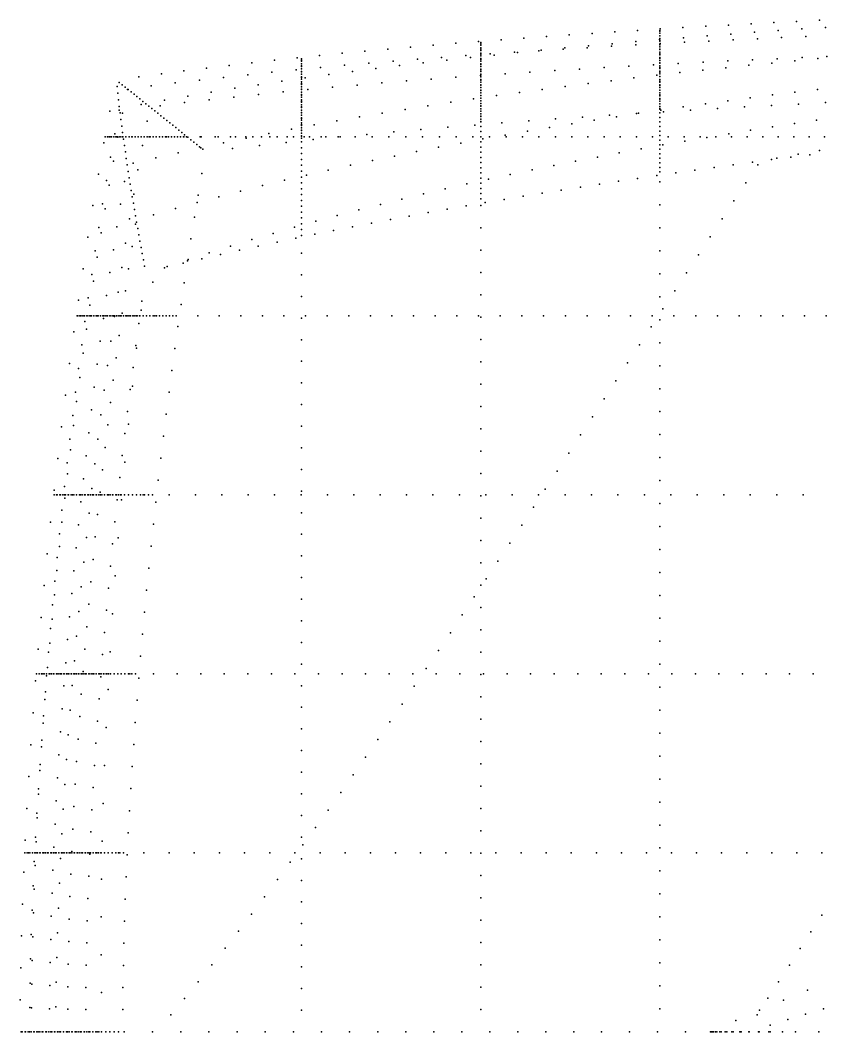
# Model space of a CAD drawing. Extents: x -786 to 17262, y 0 to 2897.
# Drawn here: x -786 to 1466, y 0 to 2825 of the extents above; entities that cross this region are included whole.
import ezdxf

# ---------------------------------------------------------------- set-up
doc = ezdxf.new("R2010")
doc.units = 0
doc.header["$MEASUREMENT"] = 0
for name, color, linetype in [('point bat1', 161, 'Continuous'), ('point ship1', 10, 'Continuous'), ('point shp100', 80, 'Continuous'), ('point wl1', 241, 'Continuous')]:
    doc.layers.add(name, color=color, linetype=linetype)

msp = doc.modelspace()

# ---------------------------------------------------------------- linework, layer by layer
at = {"layer": 'point bat1', "linetype": 'ByBlock'}
for p in [(-548.4, 2500, 4247.6), (-542.6, 2500, 4189.2), (-541.4, 2500, 4305.7), (-536.7, 2500, 4130.9), (-532.9, 2500, 4363.7), (-530.8, 2500, 4072.5), (-524.9, 2500, 4014.1), (-524.4, 2500, 4421.8), (-519, 2500, 3955.7), (-516, 2500, 4479.9), (-513.1, 2500, 3897.4), (-507.5, 2500, 4537.9), (-507.2, 2500, 3839), (-501.3, 2500, 3780.6), (-499, 2500, 4596), (-490.6, 2500, 4654), (-482.1, 2500, 4712.1), (-474.4, 2500, 3734.7), (-473.6, 2500, 4770.1), (-465.2, 2500, 4828.2), (-456.7, 2500, 4886.3), (-448.2, 2500, 4944.3), (-439.8, 2500, 5002.4), (-431.3, 2500, 5060.4), (-425.9, 2500, 3701.7), (-422.8, 2500, 5118.5), (-414.4, 2500, 5176.5), (-405.9, 2500, 5234.6), (-397.4, 2500, 5292.7), (-389, 2500, 5350.7), (-380.5, 2500, 5408.8), (-377.5, 2500, 3668.6), (-372, 2500, 5466.8), (-363.6, 2500, 5524.9), (-355.1, 2500, 5582.9), (-346.6, 2500, 5641), (-338.2, 2500, 5699.1), (-329.7, 2500, 5757.1), (-329.2, 2500, 3635.3), (-321.2, 2500, 5815.2), (-283.4, 2500, 5858.5), (-280.9, 2500, 3601.9), (-241.4, 2500, 5899.6), (-232.8, 2500, 3568.4), (-198.9, 2500, 5940), (-184.7, 2500, 3534.8), (-155.8, 2500, 5979.8), (-136.7, 2500, 3501.1), (-112.2, 2500, 6019), (-88.7, 2500, 3467.3), (-68, 2500, 6057.6), (-40.9, 2500, 3433.3), (-23.2, 2500, 6095.6), (6.9, 2500, 3399.2), (22.1, 2500, 6132.8), (54.5, 2500, 3365), (68, 2500, 6169.4), (102, 2500, 3330.6), (149.4, 2500, 3296), (196.7, 2500, 3261.3), (243.9, 2500, 3226.4), (291, 2500, 3191.4), (337.9, 2500, 3156.2), (384.8, 2500, 3120.9), (431.5, 2500, 3085.4), (478.1, 2500, 3049.7), (524.5, 2500, 3013.8), (570.7, 2500, 2977.7), (616.8, 2500, 2941.4), (662.8, 2500, 2904.9), (708.5, 2500, 2868.2), (754.1, 2500, 2831.3), (799.5, 2500, 2794.1), (844.8, 2500, 2756.8), (889.9, 2500, 2719.2), (934.8, 2500, 2681.5), (979.5, 2500, 2643.5), (1024, 2500, 2605.3), (1068.4, 2500, 2566.9), (1112.6, 2500, 2528.3), (1156.6, 2500, 2489.5), (1200.4, 2500, 2450.5), (1244.1, 2500, 2411.4), (1287.6, 2500, 2372), (1331, 2500, 2332.5), (1374.1, 2500, 2292.7), (1417.1, 2500, 2252.8), (1460, 2500, 2212.7), (-626.6, 2000, 4287.2), (-625.5, 2000, 4223.8), (-619.1, 2000, 4160.4), (-617.4, 2000, 4350.3), (-612.7, 2000, 4097), (-608.2, 2000, 4413.4), (-606.3, 2000, 4033.5), (-599.9, 2000, 3970.1), (-599, 2000, 4476.4), (-593.5, 2000, 3906.7), (-589.8, 2000, 4539.5), (-587.1, 2000, 3843.2), (-580.7, 2000, 3779.8), (-580.6, 2000, 4602.6), (-574.3, 2000, 3716.3), (-571.4, 2000, 4665.7), (-567.9, 2000, 3652.9), (-562.2, 2000, 4728.8), (-561.5, 2000, 3589.5), (-555.1, 2000, 3526), (-553, 2000, 4791.9), (-548.7, 2000, 3462.6), (-543.8, 2000, 4855), (-542.3, 2000, 3399.2), (-535.9, 2000, 3335.7), (-534.6, 2000, 4918.1), (-529.5, 2000, 3272.3), (-525.4, 2000, 4981.2), (-523.1, 2000, 3208.8), (-516.7, 2000, 3145.4), (-516.2, 2000, 5044.3), (-510.3, 2000, 3082), (-507, 2000, 5107.4), (-503.9, 2000, 3018.5), (-497.8, 2000, 5170.5), (-497.5, 2000, 2955.1), (-491, 2000, 2891.7), (-488.6, 2000, 5233.6), (-484.6, 2000, 2828.2), (-479.4, 2000, 5296.6), (-478.2, 2000, 2764.8), (-471.8, 2000, 2701.3), (-470.2, 2000, 5359.7), (-465.4, 2000, 2637.9), (-461, 2000, 5422.8), (-459, 2000, 2574.5), (-452.6, 2000, 2511), (-451.8, 2000, 5485.9), (-442.6, 2000, 5549), (-433.4, 2000, 5612.1), (-424.2, 2000, 5675.2), (-415, 2000, 5738.3), (-410, 2000, 2475.8), (-405.8, 2000, 5801.4), (-396.6, 2000, 5864.5), (-387.4, 2000, 5927.6), (-378.2, 2000, 5990.7), (-369, 2000, 6053.8), (-359.8, 2000, 6116.9), (-350.6, 2000, 6179.9), (-350, 2000, 2454.2), (-290, 2000, 2432.7), (-229.9, 2000, 2411.4), (-169.7, 2000, 2390.2), (-109.6, 2000, 2369.1), (-49.3, 2000, 2348.1), (10.9, 2000, 2327.4), (71.2, 2000, 2306.7), (131.6, 2000, 2286.1), (192, 2000, 2265.5), (252.3, 2000, 2245.1), (312.8, 2000, 2224.7), (373.2, 2000, 2204.4), (433.7, 2000, 2184.2), (494.2, 2000, 2164.1), (554.7, 2000, 2144.1), (615.3, 2000, 2124.1), (675.8, 2000, 2104.2), (736.4, 2000, 2084.4), (797.1, 2000, 2064.7), (857.7, 2000, 2045), (918.4, 2000, 2025.3), (979, 2000, 2005.7), (1039.7, 2000, 1986.2), (1100.4, 2000, 1966.7), (1161.2, 2000, 1947.2), (1221.9, 2000, 1927.8), (1282.6, 2000, 1908.5), (1343.4, 2000, 1889.2), (1404.2, 2000, 1869.9), (1465, 2000, 1850.7), (-690.7, 1500, 4256.4), (-684.9, 1500, 4333.3), (-682.9, 1500, 4179.2), (-675.1, 1500, 4102), (-673.7, 1500, 4410.1), (-667.3, 1500, 4024.8), (-662.5, 1500, 4486.9), (-659.5, 1500, 3947.7), (-651.7, 1500, 3870.5), (-651.3, 1500, 4563.6), (-643.9, 1500, 3793.3), (-640.1, 1500, 4640.4), (-636.1, 1500, 3716.1), (-628.9, 1500, 4717.2), (-628.4, 1500, 3638.9), (-620.6, 1500, 3561.7), (-617.7, 1500, 4794), (-612.8, 1500, 3484.5), (-606.5, 1500, 4870.7), (-605, 1500, 3407.3), (-597.2, 1500, 3330.1), (-595.3, 1500, 4947.5), (-589.4, 1500, 3252.9), (-584.1, 1500, 5024.3), (-581.6, 1500, 3175.7), (-573.8, 1500, 3098.5), (-572.9, 1500, 5101.1), (-566, 1500, 3021.3), (-561.7, 1500, 5177.8), (-558.2, 1500, 2944.1), (-550.5, 1500, 5254.6), (-550.4, 1500, 2866.9), (-542.6, 1500, 2789.7), (-539.3, 1500, 5331.4), (-534.8, 1500, 2712.5), (-528.1, 1500, 5408.2), (-527, 1500, 2635.4), (-519.2, 1500, 2558.2), (-516.9, 1500, 5484.9), (-511.5, 1500, 2481), (-505.7, 1500, 5561.7), (-503.7, 1500, 2403.8), (-494.5, 1500, 5638.5), (-483.3, 1500, 5715.3), (-472.2, 1500, 5792), (-461, 1500, 5868.8), (-449.8, 1500, 5945.6), (-443, 1500, 2368.5), (-438.6, 1500, 6022.4), (-427.4, 1500, 6099.1), (-416.2, 1500, 6175.9), (-369.6, 1500, 2343.5), (-296.1, 1500, 2318.6), (-222.5, 1500, 2293.8), (-149, 1500, 2269.1), (-75.4, 1500, 2244.6), (-1.7, 1500, 2220.2), (71.9, 1500, 2195.8), (145.6, 1500, 2171.4), (219.3, 1500, 2147.2), (293, 1500, 2123), (366.7, 1500, 2098.8), (440.5, 1500, 2074.7), (514.2, 1500, 2050.7), (588, 1500, 2026.7), (661.8, 1500, 2002.7), (735.6, 1500, 1978.9), (809.5, 1500, 1955), (883.3, 1500, 1931.2), (957.2, 1500, 1907.5), (1031, 1500, 1883.7), (1104.9, 1500, 1860), (1178.8, 1500, 1836.3), (1252.7, 1500, 1812.6), (1326.6, 1500, 1789), (1400.5, 1500, 1765.4), (-740.2, 1000, 4280.1), (-733.2, 1000, 4211.3), (-733, 1000, 4348.5), (-726.3, 1000, 4142.6), (-723, 1000, 4416.8), (-719.3, 1000, 4073.9), (-713, 1000, 4485.2), (-712.4, 1000, 4005.2), (-705.5, 1000, 3936.4), (-703.1, 1000, 4553.5), (-698.5, 1000, 3867.7), (-693.1, 1000, 4621.9), (-691.6, 1000, 3799), (-684.7, 1000, 3730.2), (-683.1, 1000, 4690.2), (-677.7, 1000, 3661.5), (-673.2, 1000, 4758.6), (-670.8, 1000, 3592.8), (-663.8, 1000, 3524.1), (-663.2, 1000, 4826.9), (-656.9, 1000, 3455.3), (-653.2, 1000, 4895.3), (-650, 1000, 3386.6), (-643.3, 1000, 4963.6), (-643, 1000, 3317.9), (-636.1, 1000, 3249.2), (-633.3, 1000, 5032), (-629.2, 1000, 3180.4), (-623.3, 1000, 5100.4), (-622.2, 1000, 3111.7), (-615.3, 1000, 3043), (-613.4, 1000, 5168.7), (-608.3, 1000, 2974.3), (-603.4, 1000, 5237.1), (-601.4, 1000, 2905.5), (-594.5, 1000, 2836.8), (-593.4, 1000, 5305.4), (-587.5, 1000, 2768.1), (-583.5, 1000, 5373.8), (-580.6, 1000, 2699.4), (-573.6, 1000, 2630.6), (-573.5, 1000, 5442.1), (-566.7, 1000, 2561.9), (-563.5, 1000, 5510.5), (-559.8, 1000, 2493.2), (-553.6, 1000, 5578.8), (-552.8, 1000, 2424.4), (-545.9, 1000, 2355.7), (-543.6, 1000, 5647.2), (-539, 1000, 2287), (-533.6, 1000, 5715.5), (-523.7, 1000, 5783.9), (-513.7, 1000, 5852.2), (-503.7, 1000, 5920.6), (-493.8, 1000, 5988.9), (-483.8, 1000, 6057.3), (-479.4, 1000, 2260.9), (-473.8, 1000, 6125.6), (-463.9, 1000, 6194), (-413.6, 1000, 2239.9), (-347.8, 1000, 2218.9), (-282, 1000, 2197.9), (-216.2, 1000, 2176.9), (-150.4, 1000, 2155.9), (-84.6, 1000, 2134.9), (-18.8, 1000, 2113.9), (47.1, 1000, 2092.9), (112.9, 1000, 2071.9), (178.7, 1000, 2051), (244.5, 1000, 2030), (310.3, 1000, 2009), (376.1, 1000, 1988.1), (441.9, 1000, 1967.1), (507.7, 1000, 1946.1), (573.5, 1000, 1925), (639.3, 1000, 1904), (705.1, 1000, 1883), (770.9, 1000, 1861.9), (836.7, 1000, 1840.8), (902.5, 1000, 1819.7), (968.2, 1000, 1798.6), (1034, 1000, 1777.5), (1099.8, 1000, 1756.4), (1165.5, 1000, 1735.2), (1231.3, 1000, 1714.1), (1297, 1000, 1692.9), (1362.8, 1000, 1671.7), (1428.5, 1000, 1650.5), (-773.2, 500, 4308.9), (-766.9, 500, 4235.9), (-762.6, 500, 4381.6), (-759.5, 500, 4162.8), (-752.1, 500, 4089.7), (-752, 500, 4454.4), (-744.7, 500, 4016.5), (-741.4, 500, 4527.1), (-737.3, 500, 3943.4), (-730.8, 500, 4599.8), (-730, 500, 3870.3), (-722.6, 500, 3797.2), (-720.2, 500, 4672.5), (-715.2, 500, 3724.1), (-709.6, 500, 4745.2), (-707.8, 500, 3651), (-700.4, 500, 3577.9), (-699, 500, 4817.9), (-693.1, 500, 3504.8), (-688.4, 500, 4890.6), (-685.7, 500, 3431.7), (-678.3, 500, 3358.6), (-677.8, 500, 4963.3), (-670.9, 500, 3285.5), (-667.2, 500, 5036), (-663.5, 500, 3212.4), (-656.6, 500, 5108.7), (-656.2, 500, 3139.3), (-648.8, 500, 3066.2), (-646, 500, 5181.4), (-641.4, 500, 2993.1), (-635.4, 500, 5254.1), (-634, 500, 2920), (-626.7, 500, 2846.9), (-624.8, 500, 5326.8), (-619.3, 500, 2773.8), (-614.2, 500, 5399.5), (-611.9, 500, 2700.7), (-604.5, 500, 2627.6), (-603.6, 500, 5472.3), (-597.1, 500, 2554.5), (-593, 500, 5545), (-589.8, 500, 2481.4), (-582.4, 500, 2408.2), (-582.4, 500, 5617.7), (-575, 500, 2335.1), (-571.8, 500, 5690.4), (-567.6, 500, 2262), (-561.2, 500, 5763.1), (-560.2, 500, 2188.9), (-550.6, 500, 5835.8), (-540, 500, 5908.5), (-529.4, 500, 5981.2), (-518.8, 500, 6053.9), (-511.3, 500, 2150.3), (-508.2, 500, 6126.6), (-497.6, 500, 6199.3), (-440.9, 500, 2129.3), (-370.4, 500, 2108.3), (-300.1, 500, 2087.2), (-229.7, 500, 2066.1), (-159.4, 500, 2044.8), (-89, 500, 2023.5), (-18.8, 500, 2002.1), (51.5, 500, 1980.6), (121.8, 500, 1959.1), (192, 500, 1937.5), (262.2, 500, 1915.7), (332.3, 500, 1893.9), (402.5, 500, 1872), (472.6, 500, 1850.1), (542.7, 500, 1828.1), (612.8, 500, 1806.1), (682.9, 500, 1784), (752.9, 500, 1761.8), (823, 500, 1739.6), (893, 500, 1717.3), (963, 500, 1695), (1033, 500, 1672.6), (1102.9, 500, 1650.1), (1172.9, 500, 1627.6), (1242.8, 500, 1605), (1312.7, 500, 1582.4), (1382.6, 500, 1559.7), (1452.4, 500, 1537), (-783.4, 0, 4339.2), (-780.3, 0, 4258), (-772, 0, 4176.6), (-771.6, 0, 4420.2), (-763.8, 0, 4095.2), (-759.8, 0, 4501.1), (-755.6, 0, 4013.8), (-747.9, 0, 4582), (-747.4, 0, 3932.4), (-739.2, 0, 3851.1), (-736.1, 0, 4663), (-731, 0, 3769.7), (-724.3, 0, 4743.9), (-722.8, 0, 3688.3), (-714.5, 0, 3606.9), (-712.5, 0, 4824.9), (-706.3, 0, 3525.6), (-700.7, 0, 4905.8), (-698.1, 0, 3444.2), (-689.9, 0, 3362.8), (-688.9, 0, 4986.7), (-681.7, 0, 3281.4), (-677.1, 0, 5067.7), (-673.5, 0, 3200), (-665.3, 0, 3118.7), (-665.3, 0, 5148.6), (-657, 0, 3037.3), (-653.5, 0, 5229.5), (-648.8, 0, 2955.9), (-641.7, 0, 5310.5), (-640.6, 0, 2874.5), (-632.4, 0, 2793.1), (-629.9, 0, 5391.4), (-624.2, 0, 2711.8), (-618.1, 0, 5472.4), (-616, 0, 2630.4), (-607.8, 0, 2549), (-606.3, 0, 5553.3), (-599.5, 0, 2467.6), (-594.5, 0, 5634.2), (-591.3, 0, 2386.2), (-583.1, 0, 2304.9), (-582.7, 0, 5715.2), (-574.9, 0, 2223.5), (-570.9, 0, 5796.1), (-566.7, 0, 2142.1), (-559.1, 0, 5877), (-558.5, 0, 2060.7), (-547.3, 0, 5958), (-535.5, 0, 6038.9), (-523.7, 0, 6119.8), (-511.9, 0, 6200.8), (-495.2, 0, 2026), (-416.3, 0, 2004.2), (-337.5, 0, 1982.3), (-258.8, 0, 1960.1), (-180.1, 0, 1937.8), (-101.5, 0, 1915.2), (-22.9, 0, 1892.4), (55.6, 0, 1869.4), (134, 0, 1846.3), (212.4, 0, 1822.9), (290.7, 0, 1799.3), (369, 0, 1775.5), (447.2, 0, 1751.7), (525.4, 0, 1727.6), (603.5, 0, 1703.5), (681.6, 0, 1679.2), (759.7, 0, 1654.8), (837.7, 0, 1630.3), (915.7, 0, 1605.6), (993.7, 0, 1580.8), (1071.6, 0, 1555.9), (1142.2, 0, 683), (1143.2, 0, 601.2), (1144.7, 0, 764.7), (1147.7, 0, 519.5), (1149.4, 0, 1530.8), (1150.5, 0, 846.3), (1155.8, 0, 438.2), (1159.6, 0, 927.6), (1167.5, 0, 357.2), (1171.9, 0, 1008.5), (1182.8, 0, 276.9), (1187.1, 0, 1088.8), (1201.5, 0, 197.2), (1205.2, 0, 1168.6), (1223.5, 0, 118.5), (1226.1, 0, 1247.6), (1227.2, 0, 1505.6), (1248.9, 0, 40.7), (1249.8, 0, 1325.9), (1275.9, 0, 1403.4), (1277.4, 0, -35.9), (1304.5, 0, 1480), (1308.7, 0, -111.5), (1342.6, 0, -185.9), (1379, 0, -259.2), (1444.3, 0, -284.1)]:
    msp.add_point(p, dxfattribs=at)
at = {"layer": 'point ship1', "linetype": 'ByBlock'}
for p in [(1445.9, 2825.3, 4123.4), (1001.3, 2800.9, 4150.8), (1064.8, 2804.7, 4146.8), (1128.3, 2808.4, 4142.9), (1191.8, 2812, 4138.9), (1255.3, 2815.5, 4135), (1318.8, 2818.9, 4131.2), (1382.3, 2822.2, 4127.3), (557.2, 2770.8, 4178.4), (620.6, 2775.4, 4174.5), (684, 2780, 4170.5), (747.5, 2784.5, 4166.6), (810.9, 2788.7, 4162.6), (874.4, 2792.9, 4158.7), (937.9, 2796.9, 4154.7), (240.3, 2744.7, 4198.4), (303.6, 2750.4, 4194.3), (367, 2755.7, 4190.3), (430.3, 2761, 4186.4), (493.8, 2765.9, 4182.4), (-76.2, 2713.5, 4218.9), (-12.9, 2720.2, 4214.7), (50.3, 2726.8, 4210.6), (113.6, 2732.9, 4206.5), (176.9, 2739, 4202.4), (-265.6, 2691.7, 4231.7), (-202.5, 2699.2, 4227.4), (-139.3, 2706.5, 4223.1), (-454.7, 2667.1, 4245), (-391.8, 2675.6, 4240.5), (-328.7, 2683.8, 4236.1), (-515.6, 2639.9, 4191.8), (-509.4, 2651.7, 4315.7), (-501.2, 2645.1, 4381.8), (-492.9, 2638.5, 4448), (-484.7, 2631.9, 4514.2), (-513.6, 2621.5, 4134.1), (-511.5, 2603.1, 4076.4), (-476.4, 2625.2, 4580.4), (-468.1, 2618.6, 4646.5), (-459.9, 2612, 4712.7), (-451.6, 2605.4, 4778.9), (-509.3, 2584.7, 4018.6), (-443.3, 2598.7, 4845), (-435, 2592.1, 4911.2), (-426.7, 2585.4, 4977.4), (-418.4, 2578.7, 5043.5), (-410.1, 2572.1, 5109.7), (1086.1, 2574.2, 6132), (1161.4, 2578.7, 6126.3), (1236.8, 2583, 6120.6), (1312.2, 2587.2, 6114.9), (1387.6, 2591.2, 6109.2), (1463, 2595.1, 6103.5), (-535.5, 2570.9, 4251.5), (-507, 2566.4, 3960.9), (-504.7, 2548.1, 3903.1), (-401.7, 2565.4, 5175.8), (-393.4, 2558.7, 5242), (-385.1, 2552, 5308.1), (-376.8, 2545.4, 5374.3), (634, 2544.2, 6166.1), (709.3, 2549.5, 6160.4), (784.6, 2554.8, 6154.7), (860, 2559.9, 6149.1), (935.3, 2564.9, 6143.4), (1010.7, 2569.6, 6137.7), (-502.3, 2529.9, 3845.4), (-368.4, 2538.7, 5440.5), (-360.1, 2532, 5506.6), (-351.8, 2525.3, 5572.8), (-343.4, 2518.6, 5638.9), (332.9, 2520.1, 6188.9), (408.1, 2526.5, 6183.2), (483.4, 2532.6, 6177.5), (558.7, 2538.4, 6171.8), (-499.9, 2511.7, 3787.6), (-497.4, 2493.5, 3729.8), (-335, 2511.9, 5705.1), (-326.7, 2505.2, 5771.2), (-318.3, 2498.5, 5837.4), (-309.9, 2491.7, 5903.5), (32.2, 2491.8, 6211.6), (107.3, 2499.3, 6205.9), (182.5, 2506.5, 6200.2), (257.7, 2513.5, 6194.5), (-552.1, 2483.3, 4253.6), (-494.9, 2475.3, 3672), (-301.5, 2485, 5969.6), (-293.1, 2478.3, 6035.8), (-284.8, 2471.5, 6101.9), (-276.4, 2464.8, 6168.1), (-193, 2467, 6228.6), (-118, 2475.7, 6222.9), (-42.9, 2483.9, 6217.2), (-492.2, 2457.3, 3614.2), (-489.6, 2439.2, 3556.4), (1312.2, 2435.9, 1991.1), (1365.7, 2443, 1975.7), (1419.2, 2449.8, 1960.4), (-486.9, 2421.2, 3498.6), (-484.2, 2403.2, 3440.8), (1098.3, 2406.8, 2052.9), (1151.8, 2414.2, 2037.4), (1205.2, 2421.6, 2021.9), (1258.7, 2428.8, 2006.5), (-567.7, 2395.5, 4255.7), (-481.4, 2385.3, 3382.9), (-278.7, 2397.2, 6235.4), (885, 2375.6, 2115.3), (938.3, 2383.6, 2099.6), (991.6, 2391.4, 2084), (1044.9, 2399.1, 2068.5), (-478.6, 2367.4, 3325.1), (-475.7, 2349.6, 3267.2), (725.2, 2350.9, 2162.3), (778.4, 2359.3, 2146.6), (831.7, 2367.6, 2130.9), (-472.9, 2331.7, 3209.3), (-289.2, 2336.3, 6236.6), (565.7, 2324.9, 2209.7), (618.9, 2333.8, 2193.9), (672, 2342.3, 2178.1), (-582.7, 2307.6, 4257.8), (-469.9, 2314, 3151.4), (-466.9, 2296.3, 3093.5), (406.6, 2297.6, 2257.3), (459.6, 2306.8, 2241.4), (512.6, 2316, 2225.5), (-464, 2278.6, 3035.6), (-461, 2261, 2977.7), (-299.4, 2275.4, 6237.8), (247.7, 2268.7, 2305), (300.6, 2278.5, 2289.1), (353.6, 2288.1, 2273.2), (-457.9, 2243.4, 2919.8), (89.3, 2238, 2353), (142.1, 2248.4, 2337), (194.9, 2258.6, 2321), (-596.9, 2219.5, 4260), (-454.8, 2225.9, 2861.8), (-451.7, 2208.3, 2803.9), (-309.1, 2214.3, 6238.9), (-68.7, 2205.5, 2401.1), (-16.1, 2216.5, 2385.1), (36.6, 2227.4, 2369), (-448.5, 2190.9, 2745.9), (-173.8, 2182.7, 2433.3), (-121.3, 2194.2, 2417.2), (-445.3, 2173.5, 2687.9), (-442, 2156.1, 2629.9), (-318.6, 2153.3, 6240.1), (-278.7, 2158.9, 2465.5), (-226.3, 2170.9, 2449.4), (-610.5, 2131.4, 4262.2), (-438.8, 2138.7, 2572), (-383.3, 2134.1, 2497.8), (-331, 2146.7, 2481.7), (-327.9, 2092.2, 6241.3), (-623.5, 2043.2, 4264.4), (-448.6, 2015.5, 2493.5), (-336.8, 2031, 6242.5), (-636, 1954.8, 4266.6), (-345.6, 1969.9, 6243.7), (-461.1, 1909.5, 2472.6), (-354.1, 1908.7, 6244.8), (-648, 1866.5, 4268.8), (-362.4, 1847.4, 6246), (-472.7, 1803.5, 2451.4), (-370.4, 1786.2, 6247.2), (-659.6, 1778, 4271.1), (-378.2, 1724.9, 6248.4), (-483.7, 1697.5, 2429.8), (-670.7, 1689.5, 4273.4), (-385.7, 1663.5, 6249.6), (-681.3, 1601, 4275.7), (-493.9, 1591.4, 2407.9), (-393.2, 1602.2, 6250.8), (-400.3, 1540.8, 6251.9), (-691.4, 1512.4, 4277.9), (-503.4, 1485.4, 2385.6), (-407.3, 1479.4, 6253.1), (-701.2, 1423.7, 4280.2), (-413.9, 1418, 6254.3), (-512.2, 1379.4, 2363), (-420.5, 1356.5, 6255.5), (-710.5, 1335, 4282.6), (-520.4, 1273.4, 2340.2), (-426.7, 1295.1, 6256.7), (-719.2, 1246.3, 4284.9), (-432.9, 1233.6, 6257.9), (-527.8, 1167.5, 2316.9), (-438.7, 1172, 6259.1), (-727.6, 1157.5, 4287.2), (-444.4, 1110.5, 6260.3), (-735.5, 1068.7, 4289.6), (-534.6, 1061.5, 2293.4), (-449.7, 1049, 6261.5), (-742.9, 979.8, 4291.9), (-454.9, 987.4, 6262.6), (-540.6, 955.6, 2269.6), (-459.8, 925.8, 6263.8), (-749.8, 890.9, 4294.3), (-545.9, 849.7, 2245.6), (-464.5, 864.2, 6265), (-756.1, 801.9, 4296.7), (-469, 802.5, 6266.2), (-550.4, 743.8, 2221.2), (-473.1, 740.9, 6267.4), (-762, 712.9, 4299.1), (-477.1, 679.2, 6268.6), (-767.3, 623.9, 4301.5), (-554.1, 638, 2196.5), (-480.7, 617.5, 6269.8), (-484.1, 555.8, 6271), (-772.1, 534.8, 4303.9), (-557, 532.1, 2171.6), (-487.2, 494.1, 6272.2), (-776.2, 445.8, 4306.3), (-559, 426.4, 2146.4), (-490, 432.4, 6273.4), (-492.5, 370.7, 6274.6), (-779.7, 356.6, 4308.7), (-560, 320.7, 2120.9), (-494.6, 308.9, 6275.8), (-782.5, 267.5, 4311.2), (-496.5, 247.1, 6277), (-560, 215, 2095.1), (-784.6, 178.4, 4313.6), (-497.9, 185.4, 6278.1), (-499.1, 123.6, 6279.3), (-785.9, 89.2, 4316.1), (-558.9, 109.5, 2069.1), (-499.7, 61.8, 6280.5)]:
    msp.add_point(p, dxfattribs=at)
at = {"layer": 'point shp100', "linetype": 'ByBlock'}
for p in [(1000, 2796.9, 4185.1), (1000, 2794.8, 4120.4), (1000, 2789.3, 4250.2), (1000, 2782.2, 4056), (1000, 2781.7, 4315.3), (1000, 2774.1, 4380.4), (1000, 2769.5, 3991.7), (500, 2763, 4212.2), (500, 2759, 4149.5), (500, 2755.6, 4275.6), (500, 2748.2, 4338.9), (500, 2744.6, 4087.4), (500, 2740.8, 4402.3), (1000, 2766.5, 4445.5), (1000, 2758.9, 4510.7), (1000, 2756.8, 3927.4), (1000, 2751.3, 4575.8), (1000, 2744.1, 3863.1), (1000, 2743.7, 4640.9), (0, 2717.8, 4246.7), (0, 2714.1, 4186.1), (500, 2733.4, 4465.7), (500, 2730.2, 4025.2), (500, 2726, 4529), (500, 2718.7, 4592.4), (500, 2715.7, 3963.1), (1000, 2736.1, 4706), (1000, 2731.4, 3798.8), (1000, 2728.5, 4771.1), (1000, 2720.9, 4836.2), (1000, 2718.7, 3734.5), (1000, 2713.3, 4901.3), (0, 2710.7, 4308.2), (0, 2703.5, 4369.7), (0, 2697.7, 4126.4), (0, 2696.4, 4431.2), (0, 2689.2, 4492.6), (500, 2711.3, 4655.7), (500, 2703.9, 4719.1), (500, 2701.3, 3901), (500, 2696.5, 4782.4), (500, 2689.1, 4845.8), (500, 2686.9, 3838.8), (1000, 2706.1, 3670.2), (1000, 2705.7, 4966.4), (1000, 2698.2, 5031.6), (1000, 2693.4, 3605.8), (1000, 2690.6, 5096.7), (0, 2682, 4554.1), (0, 2681.4, 4066.7), (0, 2674.9, 4615.6), (0, 2667.7, 4677.1), (0, 2665.1, 4007), (0, 2660.6, 4738.5), (500, 2681.7, 4909.1), (500, 2674.3, 4972.5), (500, 2672.5, 3776.7), (500, 2667, 5035.8), (500, 2659.6, 5099.2), (500, 2658.1, 3714.6), (1000, 2683, 5161.8), (1000, 2680.7, 3541.5), (1000, 2675.4, 5226.9), (1000, 2668, 3477.2), (1000, 2667.8, 5292), (1000, 2660.2, 5357.1), (0, 2653.4, 4800), (0, 2648.7, 3947.3), (0, 2646.2, 4861.5), (0, 2639.1, 4923), (0, 2632.4, 3887.6), (0, 2631.9, 4984.4), (500, 2652.2, 5162.5), (500, 2644.8, 5225.9), (500, 2643.7, 3652.4), (500, 2637.4, 5289.3), (500, 2630, 5352.6), (500, 2629.3, 3590.3), (1000, 2655.3, 3412.9), (1000, 2652.6, 5422.2), (1000, 2645, 5487.3), (1000, 2642.6, 3348.6), (1000, 2637.4, 5552.5), (1000, 2630, 3284.3), (1000, 2629.8, 5617.6), (0, 2624.7, 5045.9), (0, 2617.6, 5107.4), (0, 2616.1, 3827.9), (0, 2610.4, 5168.9), (0, 2603.2, 5230.3), (0, 2599.7, 3768.2), (500, 2622.6, 5416), (500, 2615.3, 5479.3), (500, 2614.9, 3528.2), (500, 2607.9, 5542.7), (500, 2600.5, 3466), (500, 2600.5, 5606), (1000, 2622.2, 5682.7), (1000, 2617.3, 3219.9), (1000, 2614.6, 5747.8), (1000, 2607, 5812.9), (1000, 2604.6, 3155.6), (1000, 2599.4, 5878), (0, 2596.1, 5291.8), (0, 2588.9, 5353.3), (0, 2583.4, 3708.5), (0, 2581.7, 5414.8), (0, 2574.6, 5476.3), (500, 2593.1, 5669.4), (500, 2586.1, 3403.9), (500, 2585.7, 5732.7), (500, 2578.3, 5796.1), (500, 2571.7, 3341.8), (1000, 2591.9, 3091.3), (1000, 2591.8, 5943.1), (1000, 2584.2, 6008.2), (1000, 2579.2, 3027), (1000, 2576.6, 6073.4), (0, 2567.4, 5537.7), (0, 2567.1, 3648.8), (0, 2560.2, 5599.2), (0, 2553.1, 5660.7), (0, 2550.7, 3589.1), (0, 2545.9, 5722.2), (500, 2570.9, 5859.4), (500, 2563.5, 5922.8), (500, 2557.3, 3279.6), (500, 2556.1, 5986.1), (500, 2548.8, 6049.5), (500, 2542.9, 3217.5), (1000, 2566.5, 2962.7), (1000, 2553.9, 2898.4), (0, 2538.7, 5783.6), (0, 2534.4, 3529.4), (0, 2531.6, 5845.1), (0, 2524.4, 5906.6), (0, 2518.1, 3469.7), (0, 2517.2, 5968.1), (500, 2541.4, 6112.8), (500, 2528.5, 3155.3), (1000, 2541.2, 2834.1), (1000, 2528.5, 2769.7), (1000, 2515.8, 2705.4), (0, 2510.1, 6029.5), (0, 2502.9, 6091), (0, 2501.7, 3410), (0, 2495.7, 6152.5), (500, 2514.1, 3093.2), (500, 2499.7, 3031.1), (1000, 2503.1, 2641.1), (1000, 2490.4, 2576.8), (0, 2485.4, 3350.3), (0, 2469.1, 3290.6), (500, 2485.3, 2968.9), (500, 2470.9, 2906.8), (1000, 2477.7, 2512.5), (1000, 2465.1, 2448.2), (0, 2452.7, 3230.9), (0, 2436.4, 3171.2), (500, 2456.5, 2844.7), (500, 2442.1, 2782.5), (1000, 2452.4, 2383.8), (1000, 2439.7, 2319.5), (0, 2420.1, 3111.5), (0, 2403.7, 3051.8), (500, 2427.7, 2720.4), (500, 2413.3, 2658.3), (1000, 2427, 2255.2), (1000, 2414.3, 2190.9), (1000, 2401.6, 2126.6), (0, 2387.4, 2992.1), (500, 2398.9, 2596.1), (500, 2384.5, 2534), (1000, 2373.6, 2077.5), (0, 2371.1, 2932.4), (0, 2354.8, 2872.7), (500, 2370.1, 2471.8), (500, 2355.7, 2409.7), (0, 2338.4, 2813), (0, 2322.1, 2753.3), (500, 2341.3, 2347.6), (500, 2326.9, 2285.4), (0, 2305.8, 2693.6), (0, 2289.4, 2633.9), (500, 2307.9, 2228), (1000, 2309.4, 2064), (0, 2273.1, 2574.2), (0, 2256.8, 2514.5), (0, 2240.4, 2454.8), (500, 2245.5, 2214.7), (1000, 2245.3, 2050.5), (0, 2224.1, 2395.1), (500, 2183.2, 2201.3), (1000, 2181.1, 2037), (0, 2174.7, 2370), (500, 2120.8, 2188), (0, 2114.3, 2356.6), (1000, 2117, 2023.5), (0, 2053.9, 2343.1), (500, 2058.4, 2174.7), (1000, 2052.8, 2009.9), (0, 1993.5, 2329.6), (500, 1996.1, 2161.3), (1000, 1988.7, 1996.4), (0, 1933.1, 2316.1), (500, 1933.7, 2148), (1000, 1924.5, 1982.9), (0, 1872.7, 2302.6), (500, 1871.3, 2134.7), (1000, 1860.4, 1969.4), (0, 1812.3, 2289.2), (500, 1808.9, 2121.3), (1000, 1796.2, 1955.9), (0, 1751.9, 2275.7), (500, 1746.6, 2108), (1000, 1732.1, 1942.4), (0, 1691.5, 2262.2), (500, 1684.2, 2094.7), (1000, 1667.9, 1928.9), (0, 1631.1, 2248.7), (500, 1621.8, 2081.3), (1000, 1603.8, 1915.4), (0, 1570.7, 2235.2), (500, 1559.4, 2068), (1000, 1539.6, 1901.9), (0, 1510.3, 2221.8), (500, 1497.1, 2054.7), (1000, 1475.5, 1888.4), (0, 1449.9, 2208.3), (500, 1434.7, 2041.3), (0, 1389.5, 2194.8), (1000, 1411.4, 1874.9), (500, 1372.3, 2028), (0, 1329, 2181.3), (1000, 1347.2, 1861.4), (500, 1309.9, 2014.7), (1000, 1283.1, 1847.9), (0, 1268.6, 2167.9), (500, 1247.6, 2001.3), (1000, 1218.9, 1834.4), (0, 1208.2, 2154.4), (500, 1185.2, 1988), (0, 1147.8, 2140.9), (1000, 1154.8, 1820.9), (500, 1122.8, 1974.7), (0, 1087.4, 2127.4), (1000, 1090.6, 1807.4), (500, 1060.4, 1961.3), (0, 1027, 2113.9), (1000, 1026.5, 1793.9), (500, 998.1, 1948), (0, 966.6, 2100.5), (1000, 962.3, 1780.4), (500, 935.7, 1934.7), (0, 906.2, 2087), (1000, 898.2, 1766.9), (500, 873.3, 1921.3), (0, 845.8, 2073.5), (1000, 834, 1753.4), (500, 810.9, 1908), (0, 785.4, 2060), (1000, 769.9, 1739.9), (500, 748.6, 1894.7), (0, 725, 2046.5), (500, 686.2, 1881.3), (1000, 705.7, 1726.4), (0, 664.6, 2033.1), (500, 623.8, 1868), (1000, 641.6, 1712.9), (0, 604.2, 2019.6), (1000, 577.4, 1699.4), (0, 543.8, 2006.1), (500, 561.5, 1854.7), (1000, 513.3, 1685.9), (0, 483.4, 1992.6), (500, 499.1, 1841.3), (500, 436.7, 1828), (1000, 449.1, 1672.4), (0, 422.9, 1979.2), (500, 374.3, 1814.7), (1000, 385, 1658.9), (0, 362.5, 1965.7), (500, 312, 1801.3), (1000, 320.8, 1645.4), (0, 302.1, 1952.2), (1000, 256.7, 1631.9), (0, 241.7, 1938.7), (500, 249.6, 1788), (0, 181.3, 1925.2), (500, 187.2, 1774.7), (1000, 192.5, 1618.4), (0, 120.9, 1911.8), (500, 124.8, 1761.3), (1000, 128.4, 1604.9), (0, 60.5, 1898.3), (500, 62.5, 1748), (1000, 64.2, 1591.4)]:
    msp.add_point(p, dxfattribs=at)
at = {"layer": 'point wl1', "linetype": 'ByBlock'}
for p in [(1396.9, 2801.1, 4000), (1463.2, 2805.5, 4000), (999.8, 2771.1, 4000), (1066, 2776.5, 4000), (1132.2, 2781.7, 4000), (1198.3, 2786.8, 4000), (1204.7, 2770.6, 4500), (1264.5, 2791.7, 4000), (1272.6, 2773.8, 4500), (1330.7, 2796.5, 4000), (1340.5, 2776.9, 4500), (1408.4, 2779.8, 4500), (669.3, 2741.5, 4000), (729.9, 2744.5, 4500), (735.4, 2747.8, 4000), (797.7, 2748.6, 4500), (801.5, 2753.8, 4000), (865.5, 2752.6, 4500), (867.6, 2759.7, 4000), (933.4, 2756.5, 4500), (933.7, 2765.5, 4000), (1001.2, 2760.2, 4500), (1069, 2763.8, 4500), (1136.9, 2767.3, 4500), (323.2, 2716.4, 4500), (391, 2721.6, 4500), (405.2, 2714, 4000), (458.7, 2726.5, 4500), (471.2, 2721.2, 4000), (526.5, 2731.2, 4500), (537.2, 2728.2, 4000), (594.3, 2735.8, 4500), (603.2, 2735, 4000), (662.1, 2740.2, 4500), (1259.2, 2714.8, 5000), (1328.3, 2717.9, 5000), (1397.4, 2721, 5000), (1441.3, 2718.1, 3500), (1466.5, 2724, 5000), (-15.2, 2686.9, 4500), (52.4, 2693.2, 4500), (120.1, 2699.4, 4500), (187.8, 2705.3, 4500), (207.5, 2690.7, 4000), (255.5, 2710.9, 4500), (273.4, 2698.7, 4000), (339.3, 2706.5, 4000), (706.7, 2684.8, 5000), (775.7, 2689, 5000), (844.8, 2693.2, 5000), (913.8, 2697.1, 5000), (982.9, 2700.9, 5000), (1051.9, 2704.6, 5000), (1120.3, 2685.9, 3500), (1121, 2708.1, 5000), (1184.5, 2692.8, 3500), (1190.1, 2711.5, 5000), (1248.7, 2699.4, 3500), (1312.8, 2705.8, 3500), (1377.1, 2712.1, 3500), (-285.5, 2658.2, 4500), (-217.9, 2665.8, 4500), (-150.4, 2673.2, 4500), (-82.8, 2680.2, 4500), (10.1, 2664.6, 4000), (75.8, 2673.7, 4000), (141.6, 2682.4, 4000), (361.7, 2661, 5000), (430.6, 2666.1, 5000), (499.6, 2671, 5000), (568.6, 2675.8, 5000), (637.6, 2680.3, 5000), (864, 2656.4, 3500), (928.1, 2664.1, 3500), (992.1, 2671.6, 3500), (1056.2, 2678.9, 3500), (-486.7, 2632.1, 4500), (-420.4, 2641.9, 4500), (-352.9, 2650.2, 4500), (-186.9, 2635.2, 4000), (-121.3, 2645.3, 4000), (-55.6, 2655.2, 4000), (17.1, 2631.6, 5000), (85.9, 2638, 5000), (154.8, 2644.2, 5000), (223.8, 2650.1, 5000), (292.7, 2655.7, 5000), (672, 2632.1, 3500), (736, 2640.4, 3500), (800, 2648.5, 3500), (1440.2, 2632.1, 3000), (-383.2, 2602.1, 4000), (-317.8, 2613.6, 4000), (-258.1, 2603.1, 5000), (-252.4, 2624.6, 4000), (-189.4, 2610.7, 5000), (-120.6, 2618, 5000), (-51.8, 2625, 5000), (480.3, 2605.6, 3500), (544.2, 2614.7, 3500), (608.1, 2623.6, 3500), (1190.4, 2600.5, 3000), (1252.8, 2608.7, 3000), (1315.3, 2616.7, 3000), (1377.7, 2624.5, 3000), (-509.6, 2573.7, 4000), (-448.5, 2590.2, 4000), (-395.5, 2586.7, 5000), (-326.8, 2595.1, 5000), (289, 2576.4, 3500), (352.7, 2586.4, 3500), (416.5, 2596.2, 3500), (1003.4, 2574.4, 3000), (1065.7, 2583.4, 3000), (1128, 2592, 3000), (-500.3, 2565.5, 4500), (-431.7, 2543.4, 5000), (98.2, 2544.3, 3500), (161.7, 2555.3, 3500), (225.3, 2566, 3500), (816.7, 2546.1, 3000), (878.9, 2555.8, 3000), (941.1, 2565.3, 3000), (1437.9, 2545.9, 2500), (-28.7, 2520.9, 3500), (34.7, 2532.8, 3500), (630.4, 2515.5, 3000), (692.5, 2525.9, 3000), (754.6, 2536.2, 3000), (1253.9, 2517.9, 2500), (1315.2, 2527.4, 2500), (1376.6, 2536.8, 2500), (-521.8, 2508.5, 4000), (-513.2, 2498.8, 4500), (-155.3, 2496, 3500), (-92.1, 2508.7, 3500), (506.4, 2493.7, 3000), (568.4, 2504.7, 3000), (1070.2, 2487.6, 2500), (1131.4, 2497.9, 2500), (1192.6, 2508, 2500), (-444.7, 2475.4, 5000), (-281.5, 2469.3, 3500), (-218.5, 2482.9, 3500), (320.9, 2458.6, 3000), (382.6, 2470.6, 3000), (444.5, 2482.3, 3000), (948, 2466, 2500), (1009.1, 2476.9, 2500), (1445.8, 2461.3, 2000), (-533.7, 2443.2, 4000), (-525.7, 2432, 4500), (-407.4, 2440.8, 3500), (-344.5, 2455.3, 3500), (197.5, 2433.3, 3000), (259.2, 2446.1, 3000), (765.1, 2431.5, 2500), (826, 2443.3, 2500), (887, 2454.8, 2500), (1327.4, 2440.4, 2000), (1386.6, 2451, 2000), (-470.1, 2425.8, 3500), (-457.2, 2407.4, 5000), (74.5, 2406.6, 3000), (136, 2420.2, 3000), (643.4, 2407.2, 2500), (704.2, 2419.5, 2500), (1273.7, 2421.3, 2000), (-545, 2377.8, 4000), (-494.9, 2375.2, 3500), (-48.1, 2378.3, 3000), (13.1, 2392.7, 3000), (521.9, 2381.5, 2500), (582.6, 2394.5, 2500), (-537.6, 2365.1, 4500), (-170.3, 2348.1, 3000), (-109.3, 2363.4, 3000), (400.8, 2354.3, 2500), (461.4, 2368.1, 2500), (1240.3, 2371.3, 2000), (-469.1, 2339.3, 5000), (-231.3, 2332.3, 3000), (280.1, 2325.7, 2500), (340.4, 2340.2, 2500), (1207.1, 2321.1, 2000), (-556, 2312.3, 4000), (-549, 2298.1, 4500), (-505.5, 2311.6, 3500), (-352.7, 2299.3, 3000), (-292.1, 2316, 3000), (159.7, 2295.7, 2500), (219.8, 2310.9, 2500), (-480.6, 2271, 5000), (-413.3, 2282.1, 3000), (39.7, 2263.8, 2500), (99.6, 2279.9, 2500), (1174, 2271, 2000), (-566.5, 2246.8, 4000), (-515.8, 2247.9, 3500), (-464, 2255.9, 3000), (-20, 2247.1, 2500), (-560, 2231.1, 4500), (-139.2, 2212.5, 2500), (-79.7, 2230, 2500), (1140.9, 2220.7, 2000), (-576.6, 2181.2, 4000), (-525.7, 2184.1, 3500), (-491.6, 2202.8, 5000), (-473.7, 2193.7, 3000), (-257.8, 2176, 2500), (-198.6, 2194.5, 2500), (-570.7, 2164, 4500), (-316.9, 2157, 2500), (1107.9, 2170.5, 2000), (-535.3, 2120.3, 3500), (-502.4, 2134.4, 5000), (-483.1, 2131.4, 3000), (-375.8, 2137.5, 2500), (1074.9, 2120.2, 2000), (-586.4, 2115.5, 4000), (-581.1, 2096.9, 4500), (-415.9, 2093.6, 2500), (-512.8, 2066.1, 5000), (-492.2, 2069.2, 3000), (1041.9, 2069.9, 2000), (-595.9, 2049.8, 4000), (-544.6, 2056.5, 3500), (-445.9, 2040.2, 2500), (-591.2, 2029.7, 4500), (-501.1, 2006.9, 3000), (1009, 2019.6, 2000), (-605.1, 1984.1, 4000), (-553.6, 1992.6, 3500), (-523, 1997.6, 5000), (-454.5, 1978.7, 2500), (-601, 1962.5, 4500), (976.1, 1969.2, 2000), (-562.3, 1928.7, 3500), (-532.8, 1929.2, 5000), (-509.7, 1944.5, 3000), (-614.1, 1918.4, 4000), (-610.5, 1895.2, 4500), (-462.8, 1917.2, 2500), (943.2, 1918.9, 2000), (-570.7, 1864.8, 3500), (-518.1, 1882.1, 3000), (910.3, 1868.5, 2000), (-622.8, 1852.6, 4000), (-542.4, 1860.7, 5000), (-470.9, 1855.7, 2500), (-619.7, 1827.9, 4500), (-526.2, 1819.7, 3000), (877.5, 1818.2, 2000), (-631.3, 1786.7, 4000), (-579, 1800.8, 3500), (-551.6, 1792.1, 5000), (-478.8, 1794.1, 2500), (-628.6, 1760.5, 4500), (-534, 1757.3, 3000), (844.7, 1767.8, 2000), (-586.9, 1736.8, 3500), (-560.5, 1723.5, 5000), (-486.5, 1732.6, 2500), (-639.4, 1720.9, 4000), (811.9, 1717.3, 2000), (-637.2, 1693.1, 4500), (-594.7, 1672.7, 3500), (-541.6, 1694.8, 3000), (-493.9, 1671, 2500), (-647.3, 1654.9, 4000), (-569.1, 1654.9, 5000), (779.1, 1666.9, 2000), (-645.6, 1625.7, 4500), (-549, 1632.3, 3000), (746.3, 1616.5, 2000), (-655, 1589, 4000), (-602.2, 1608.6, 3500), (-577.5, 1586.2, 5000), (-501.2, 1609.3, 2500), (-653.8, 1558.2, 4500), (-556.2, 1569.7, 3000), (713.4, 1566.2, 2000), (-609.5, 1544.5, 3500), (-508.2, 1547.7, 2500), (-662.3, 1523.1, 4000), (-585.7, 1517.6, 5000), (-563.1, 1507.2, 3000), (680.5, 1515.9, 2000), (-661.6, 1490.8, 4500), (-616.5, 1480.4, 3500), (-514.9, 1486, 2500), (-669.5, 1457.1, 4000), (-593.5, 1448.8, 5000), (-569.9, 1444.6, 3000), (647.5, 1465.6, 2000), (-669.3, 1423.2, 4500), (-623.3, 1416.3, 3500), (-521.5, 1424.3, 2500), (614.5, 1415.3, 2000), (-676.4, 1391.1, 4000), (-601.1, 1380.1, 5000), (-576.3, 1382, 3000), (-527.8, 1362.5, 2500), (581.4, 1365.1, 2000), (-676.6, 1355.7, 4500), (-629.8, 1352.1, 3500), (-683, 1325, 4000), (-608.4, 1311.3, 5000), (-582.6, 1319.4, 3000), (-533.9, 1300.8, 2500), (548.3, 1314.9, 2000), (-683.7, 1288.1, 4500), (-636.1, 1287.9, 3500), (-689.4, 1258.9, 4000), (-588.6, 1256.7, 3000), (515.2, 1264.7, 2000), (-690.5, 1220.5, 4500), (-642.2, 1223.7, 3500), (-615.4, 1242.5, 5000), (-539.8, 1239, 2500), (-695.5, 1192.9, 4000), (-594.4, 1194, 3000), (482, 1214.5, 2000), (-648, 1159.4, 3500), (-622.1, 1173.7, 5000), (-545.4, 1177.2, 2500), (448.7, 1164.4, 2000), (-697, 1152.9, 4500), (-600, 1131.3, 3000), (-701.4, 1126.7, 4000), (-628.6, 1104.8, 5000), (-550.9, 1115.4, 2500), (415.4, 1114.4, 2000), (-703.3, 1085.3, 4500), (-653.5, 1095.2, 3500), (-707, 1060.6, 4000), (-605.3, 1068.6, 3000), (-556.1, 1053.6, 2500), (381.9, 1064.5, 2000), (-709.3, 1017.6, 4500), (-658.9, 1030.9, 3500), (-634.8, 1035.9, 5000), (-712.3, 994.4, 4000), (-610.4, 1005.9, 3000), (-561.1, 991.7, 2500), (348.2, 1014.6, 2000), (-664, 966.6, 3500), (-640.7, 967, 5000), (314.5, 964.9, 2000), (-715, 949.9, 4500), (-615.3, 943.1, 3000), (-717.3, 928.3, 4000), (-565.8, 929.8, 2500), (280.6, 915.2, 2000), (-720.5, 882.2, 4500), (-668.8, 902.2, 3500), (-646.3, 898, 5000), (-619.9, 880.4, 3000), (-722.1, 862.1, 4000), (-570.3, 868, 2500), (246.5, 865.6, 2000), (-673.4, 837.9, 3500), (-651.6, 829.1, 5000), (-726.6, 795.8, 4000), (-725.7, 814.4, 4500), (-624.3, 817.6, 3000), (-574.6, 806, 2500), (212.4, 816.1, 2000), (-677.7, 773.5, 3500), (178.1, 766.7, 2000), (-730.5, 746.6, 4500), (-656.6, 760.1, 5000), (-628.4, 754.8, 3000), (-578.6, 744.1, 2500), (-730.9, 729.6, 4000), (-681.7, 709.1, 3500), (143.6, 717.4, 2000), (-735, 678.9, 4500), (-661.3, 691.1, 5000), (-632.2, 691.9, 3000), (-582.3, 682.2, 2500), (-734.8, 663.4, 4000), (109, 668.3, 2000), (-685.4, 644.7, 3500), (-665.7, 622.1, 5000), (-635.8, 629.1, 3000), (-739.2, 611, 4500), (-738.4, 597.1, 4000), (-585.8, 620.2, 2500), (74.1, 619.3, 2000), (-688.8, 580.3, 3500), (-639, 566.2, 3000), (39, 570.4, 2000), (-743, 543.2, 4500), (-669.6, 553, 5000), (-588.9, 558.2, 2500), (-741.7, 530.8, 4000), (-691.9, 515.9, 3500), (3.7, 521.8, 2000), (-673.2, 483.9, 5000), (-641.9, 503.4, 3000), (-591.8, 496.3, 2500), (-746.6, 475.4, 4500), (-744.6, 464.5, 4000), (-31.9, 473.3, 2000), (-694.6, 451.4, 3500), (-644.6, 440.5, 3000), (-594.4, 434.3, 2500), (-67.6, 424.9, 2000), (-749.7, 407.5, 4500), (-747.1, 398.2, 4000), (-676.4, 414.8, 5000), (-697.1, 387, 3500), (-647, 377.6, 3000), (-596.7, 372.3, 2500), (-103.7, 376.8, 2000), (-752.5, 339.6, 4500), (-679.3, 345.7, 5000), (-749.3, 331.8, 4000), (-699.2, 322.5, 3500), (-649, 314.7, 3000), (-140, 328.9, 2000), (1452.3, 325.6, 1500), (-598.6, 310.2, 2500), (-754.9, 271.7, 4500), (-751.1, 265.5, 4000), (-700.9, 258, 3500), (-681.7, 276.6, 5000), (-176.7, 281.2, 2000), (1422.2, 279.2, 1500), (-650.6, 251.7, 3000), (-600.2, 248.2, 2500), (-213.7, 233.8, 2000), (1392.2, 232.7, 1500), (-756.8, 203.8, 4500), (-752.6, 199.1, 4000), (-683.8, 207.5, 5000), (-702.3, 193.5, 3500), (-651.9, 188.8, 3000), (-601.4, 186.2, 2500), (-251, 186.6, 2000), (1362.1, 186.3, 1500), (-758.3, 135.9, 4500), (-753.6, 132.7, 4000), (-703.2, 129, 3500), (-685.4, 138.3, 5000), (-652.7, 125.9, 3000), (-602.3, 124.1, 2500), (-288.6, 139.7, 2000), (1332, 139.9, 1500), (1413.1, 116.2, 500), (-326.7, 93.1, 2000), (1302, 93.5, 1500), (1345.9, 88.5, 500), (-759.3, 67.9, 4500), (-754.2, 66.4, 4000), (-703.7, 64.5, 3500), (-686.4, 69.2, 5000), (-653.2, 62.9, 3000), (-602.7, 62.1, 2500), (1278.9, 60.3, 500), (1457.1, 63.9), (-365.1, 46.9, 2000), (1212.2, 31.6, 500), (1271.9, 47.1, 1500), (1358.1, 34.4), (1407.5, 49.4), (1308.8, 18.8)]:
    msp.add_point(p, dxfattribs=at)

doc.saveas('drawing.dxf')
